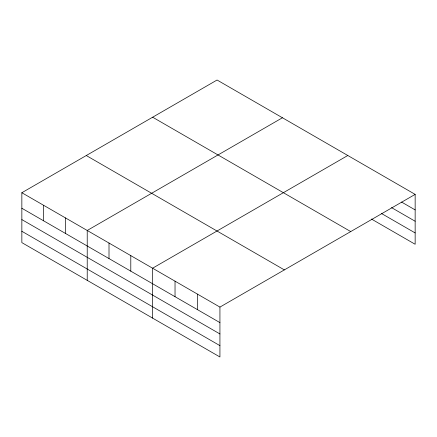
<?xml version="1.0" encoding="UTF-8"?>
<svg xmlns="http://www.w3.org/2000/svg" width="437" height="437" viewBox="0 0 437 437"><rect width="100%" height="100%" fill="white"/><g stroke="black" fill="none" stroke-linecap="round" stroke-linejoin="round"><path stroke-width="0.66" d="M21.85 192.728L219.931 307.091L219.931 356.98L21.85 242.617L21.85 192.728L217.069 80.02L415.15 194.383L415.15 244.272L371.434 219.035M282.433 117.761L87.22 230.468L87.22 280.357M347.803 155.501L152.584 268.209L152.584 318.098M219.931 307.091L415.15 194.383M401.565 202.058L415.15 209.907M391.519 207.602L415.15 221.248M381.474 213.491L415.15 232.932M152.644 117.214L350.731 231.577M86.269 155.534L284.356 269.897M21.85 208.252L219.931 322.615M21.85 219.593L219.931 333.955M21.85 231.277L219.931 345.64M197.486 294.128L197.486 309.653M175.035 281.166L175.035 296.69M130.794 255.629L130.794 271.148M109.004 243.048L109.004 258.567M65.43 217.888L65.43 233.413M43.64 205.308L43.64 220.832"/></g></svg>
